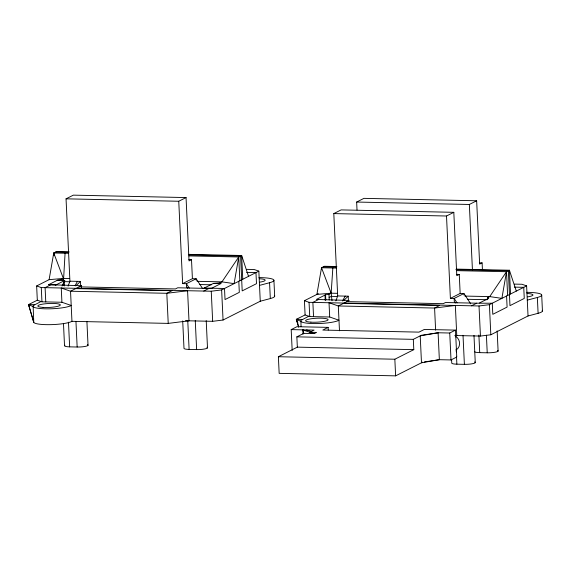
<?xml version="1.0" encoding="UTF-8"?>
<svg xmlns="http://www.w3.org/2000/svg" width="571" height="571" viewBox="0 0 571 571"><rect width="100%" height="100%" fill="white"/><g stroke="black" fill="none" stroke-linecap="round" stroke-linejoin="round"><path stroke-width="0.86" d="M65.073 253.239L63.488 280.825M332.843 267.985L331.151 293.194L332.008 300.731M41.026 301.502L33.104 305.656L33.782 322.429L28.55 304.564L33.032 306.591A19.657 3.447 -2.7 0 0 50.669 308.797A19.657 3.447 -2.7 0 0 71.204 305.485L61.925 302.259L61.254 287.998L70.533 291.224L166.803 293.294L187.573 290.718L188.994 320.809L168.224 323.393L71.953 321.323A19.657 3.447 -2.7 0 1 51.411 324.635A19.657 3.447 -2.7 0 1 33.782 322.429L28.55 304.564L37.315 300.21L36.644 285.957L49.113 279.654L53.738 252.996L56.636 251.525L69.084 251.797M248.528 276.343L241.647 255.487L238.735 256.971L234.103 283.63L221.955 281.86L197.066 281.325M336.861 266.543L324.414 266.272L321.516 267.742L316.891 294.4L331.151 293.194L337.39 293.33M516.298 291.089L509.425 270.233L506.506 271.717L501.88 298.376L489.725 296.606L464.844 296.071M63.645 285.486L64.723 280.511L61.19 279.526L57.785 280.054L48.592 284.701L81.453 285.714L81.532 287.484M68.113 286.121L69.926 281.196L66.043 198.829L73.345 195.146L186.053 197.566L189.037 260.926L191.506 259.677L192.406 278.684L182.634 283.616L178.752 201.256L186.053 197.566M335.869 300.874L337.689 295.949L333.799 213.59L341.101 209.9L453.809 212.319L456.8 275.679L459.262 274.43L460.162 293.437L450.391 298.376L446.508 216.009L453.809 212.319M62.061 285.992L64.723 280.511L57.207 280.347M75.136 285.529L77.442 281.36M342.507 300.974L345.198 296.113M189.015 255.901L238.735 256.971L221.955 281.86L219.821 282.93L213.411 283.402L203.647 288.341M456.793 270.647L506.506 271.717L489.725 296.606L487.598 297.677L487.677 299.404M75.743 285.921L80.447 281.424L80.668 286.171M343.506 300.681L348.203 296.178L348.431 300.931M71.953 321.323L70.533 291.224L81.453 285.714M329.703 317.005L309.732 316.57L305.092 314.956L296.328 319.31L300.81 321.337A19.657 3.447 -2.7 0 0 318.44 323.543A19.657 3.447 -2.7 0 0 338.981 320.231L329.703 317.005L329.024 302.744L338.31 305.97L349.224 300.453L316.363 299.447L325.563 294.8L328.96 294.272L331.151 293.194L321.516 267.742L336.412 268.056M308.804 316.248L300.881 320.402L301.06 326.619M185.461 320.738L212.662 321.316L223.054 320.031L260.262 301.231L258.841 271.132L221.634 289.932L211.249 291.224L41.283 287.57L36.644 285.957M455.001 335.52L480.439 336.062L490.824 334.777L528.032 315.977L526.619 285.878L489.411 304.678L479.019 305.97L309.061 302.316L304.422 300.703L305.092 314.956M50.269 285.043L45.095 287.656L45.766 301.909M55.53 285.15L64.723 280.511M357.018 210.014L356.647 202.048L363.941 198.358L476.649 200.778L479.64 264.137L482.11 262.888L482.431 269.798M203.733 291.067L208.9 288.448L211.734 288.205L220.927 283.566L219.821 282.93M356.647 202.048L469.348 204.468L476.649 200.778M304.422 300.703L318.325 293.672M318.047 299.789L312.872 302.402L313.543 316.655M292.181 350.451L291.196 329.61L296.941 326.705L328.125 327.376L328.246 329.981M422.633 362.207L395.624 375.854L279.162 373.355L278.377 356.725L297.341 347.139L296.856 336.847L303.751 333.357L314.271 333.585L316.57 332.422L309.803 332.279L302.844 329.86L303.051 334.199M311.266 333.521L309.803 332.279L314.114 330.102L291.196 329.61M328.125 327.376L322.808 330.059L418.986 332.129L424.303 329.446L455.487 330.117L456.757 357.039L451.011 359.944L439.363 359.694L424.396 361.943M471.51 305.813L476.678 303.194L492.281 303.23L492.802 314.314L507.098 307.091L506.577 296.006M479.512 302.951L488.705 298.312L487.598 297.677M296.856 336.847L413.318 339.345L421.362 335.284L438.093 332.765L449.741 333.014L455.487 330.117M278.377 356.725L394.839 359.223L413.804 349.645L413.318 339.345M61.19 279.526L63.374 278.448L69.612 278.584M329.11 297.434L331.301 296.363L337.54 296.499M259.512 285.386L269.576 282.724L270.319 298.562L260.262 301.231M527.29 300.132L537.354 297.47L538.096 313.308L528.032 315.977M455.044 335.769L456.771 335.555L455.351 305.464L434.581 308.04L338.31 305.97L339.481 330.787M49.113 279.654L63.374 278.448L53.738 252.996L68.634 253.31M66.043 198.829L178.752 201.256M333.799 213.59L446.508 216.009M188.38 254.359L241.647 255.487L242.768 279.24M189.072 254.937L240.591 256.029L242.197 290.896L256.493 283.673L255.965 272.588L246.601 272.388M55.565 252.075L68.898 252.361M479.447 262.831L482.11 262.888M188.844 259.619L191.506 259.677M456.158 269.105L509.425 270.233L510.545 293.986M323.336 266.821L336.676 267.107M455.958 269.662L508.368 270.775L509.974 305.642L524.264 298.419L523.743 287.334L514.371 287.134M246.686 269.362L254.202 269.519L258.841 271.132M456.6 274.373L459.262 274.43M514.464 284.108L521.973 284.265L526.619 285.878M192.406 278.684L196.16 278.762L202.469 288.362M213.411 283.402L220.927 283.566M69.926 281.196L80.447 281.424M182.634 283.616L186.389 283.701L196.16 278.762L196.238 280.347M64.416 281.639L69.762 281.753M199.829 284.544L211.413 284.793M460.162 293.437L463.916 293.515L470.711 303.851M48.592 284.701L56.101 284.865M204.218 288.048L224.503 288.483L225.031 299.568L239.32 292.345L238.799 281.26M208.9 288.448L177.724 287.777L175.425 288.94L78.976 286.87M75.707 288.612L171.978 290.682L166.803 293.294L168.224 323.393M337.689 295.949L348.203 296.178M450.391 298.376L454.152 298.455L463.916 293.515L463.995 295.1M467.606 299.29L487.206 299.711M476.678 303.194L445.494 302.523L443.196 303.686L346.747 301.616M343.478 303.358L439.749 305.428L434.581 308.04L435.623 330.174M37.315 300.21L41.954 301.823L61.925 302.259M34.581 304.693L28.55 304.564L29.506 306.827M302.359 319.439L296.328 319.31L298.569 326.969M297.341 347.139L413.804 349.645M474.587 351.401A8.051 1.413 -2.7 0 0 479.719 352.635L487.227 352.799A8.051 1.413 -2.7 0 0 495.949 352.05A8.051 1.413 -2.7 0 0 497.448 350.43M65.008 345.241A8.051 1.413 -2.7 0 0 69.648 346.854L77.156 347.018A8.051 1.413 -2.7 0 0 85.878 346.269A8.051 1.413 -2.7 0 0 87.377 344.648M182.699 320.909L183.99 348.189A8.051 1.413 -2.7 0 0 189.115 349.423L196.631 349.588A8.051 1.413 -2.7 0 0 205.346 348.838A8.051 1.413 -2.7 0 0 206.845 347.218M451.582 359.423L451.747 362.942A8.051 1.413 -2.7 0 0 456.871 364.177L464.387 364.341A8.051 1.413 -2.7 0 0 473.102 363.591A8.051 1.413 -2.7 0 0 474.608 361.978M309.803 332.279L314.271 333.585M306.598 329.938L311.245 331.551M455.387 303.008L454.302 301.624L454.152 298.455L457.064 302.887M187.631 288.255L186.539 286.863L186.389 283.701L189.301 288.127M297.926 323.079L296.328 319.31L298.712 326.933M302.844 329.86L303.751 333.357M63.666 282.488L64.237 285.985M541.701 295.186L542.45 311.024M506.506 271.717L507.626 295.471M497.148 330.887L498.105 351.122M489.411 304.678L490.824 334.777M486.399 335.198L487.227 352.799M479.019 305.97L480.439 336.062M478.883 335.034L479.719 352.635M469.348 204.468L472.438 270.004M473.98 335.391L475.265 362.671M463.017 335.298L464.387 364.341M455.508 335.141L455.587 336.897M456.172 349.216L456.293 351.857M456.5 356.261L456.871 364.177M449.741 333.014L451.011 359.944M394.839 359.223L395.624 375.854M328.96 294.272L329.231 299.996M325.563 294.8L325.813 300.096M324.985 295.093L325.234 300.389M321.516 267.742L321.601 269.498M309.061 302.316L309.732 316.57M273.93 280.44L274.672 296.278M238.735 256.971L239.856 280.725M221.634 289.932L223.054 320.031M211.249 291.224L212.662 321.316M206.217 320.631L207.501 347.91M195.261 320.545L196.631 349.588M187.745 320.381L189.115 349.423M86.913 321.587L88.034 345.341M75.957 321.494L77.156 347.018M68.484 322.215L69.648 346.854M63.481 323.621L64.516 345.619M53.738 252.996L53.867 255.63M41.283 287.57L41.954 301.823M274.33 295.55A19.864 3.483 -2.7 0 1 270.319 298.562M269.576 282.724A19.864 3.483 -2.7 0 0 263.952 277.77A37.907 6.645 -2.7 0 0 258.977 277.556M259.263 278.741A11.277 1.977 -2.7 0 1 259.855 282.138M455.53 336.198A8.051 7.38 63.2 0 1 456.179 349.916M542.107 310.296A19.864 3.483 -2.7 0 1 538.096 313.308M537.354 297.47A19.864 3.483 -2.7 0 0 531.722 292.516A37.907 6.645 -2.7 0 0 526.755 292.302M527.04 293.487A11.277 1.977 -2.7 0 1 527.633 296.884M438.093 332.765L420.213 335.862L421.484 362.792L439.363 359.694L438.093 332.765M43.125 307.412A11.277 1.977 -2.7 0 0 60.333 305.014A11.277 1.977 -2.7 0 0 43.774 303.958A11.277 1.977 -2.7 0 0 43.125 307.412M310.902 322.158A11.277 1.977 -2.7 0 0 328.111 319.76A11.277 1.977 -2.7 0 0 311.552 318.704A11.277 1.977 -2.7 0 0 310.902 322.158"/></g></svg>
